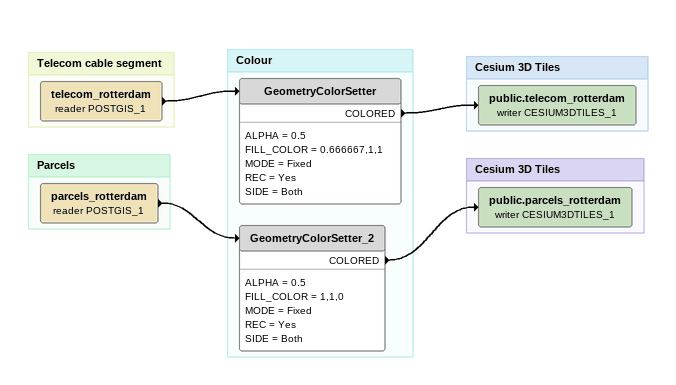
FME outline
Bookmark: Telecom cable segment
telecom_rotterdam (reader POSTGIS_1)
    -> GeometryColorSetter

Bookmark: Colour
GeometryColorSetter
    ALPHA = 0.5
    FILL_COLOR = 0.666667,1,1
    MODE = Fixed
    REC = Yes
    SIDE = Both
    COLORED -> public.telecom_rotterdam (writer CESIUM3DTILES_1)
GeometryColorSetter_2
    ALPHA = 0.5
    FILL_COLOR = 1,1,0
    MODE = Fixed
    REC = Yes
    SIDE = Both
    COLORED -> public.parcels_rotterdam (writer CESIUM3DTILES_1)

Bookmark: Cesium 3D Tiles
public.telecom_rotterdam (writer CESIUM3DTILES_1)

Bookmark: Parcels
parcels_rotterdam (reader POSTGIS_1)
    -> GeometryColorSetter_2

Bookmark: Cesium 3D Tiles
public.parcels_rotterdam (writer CESIUM3DTILES_1)
